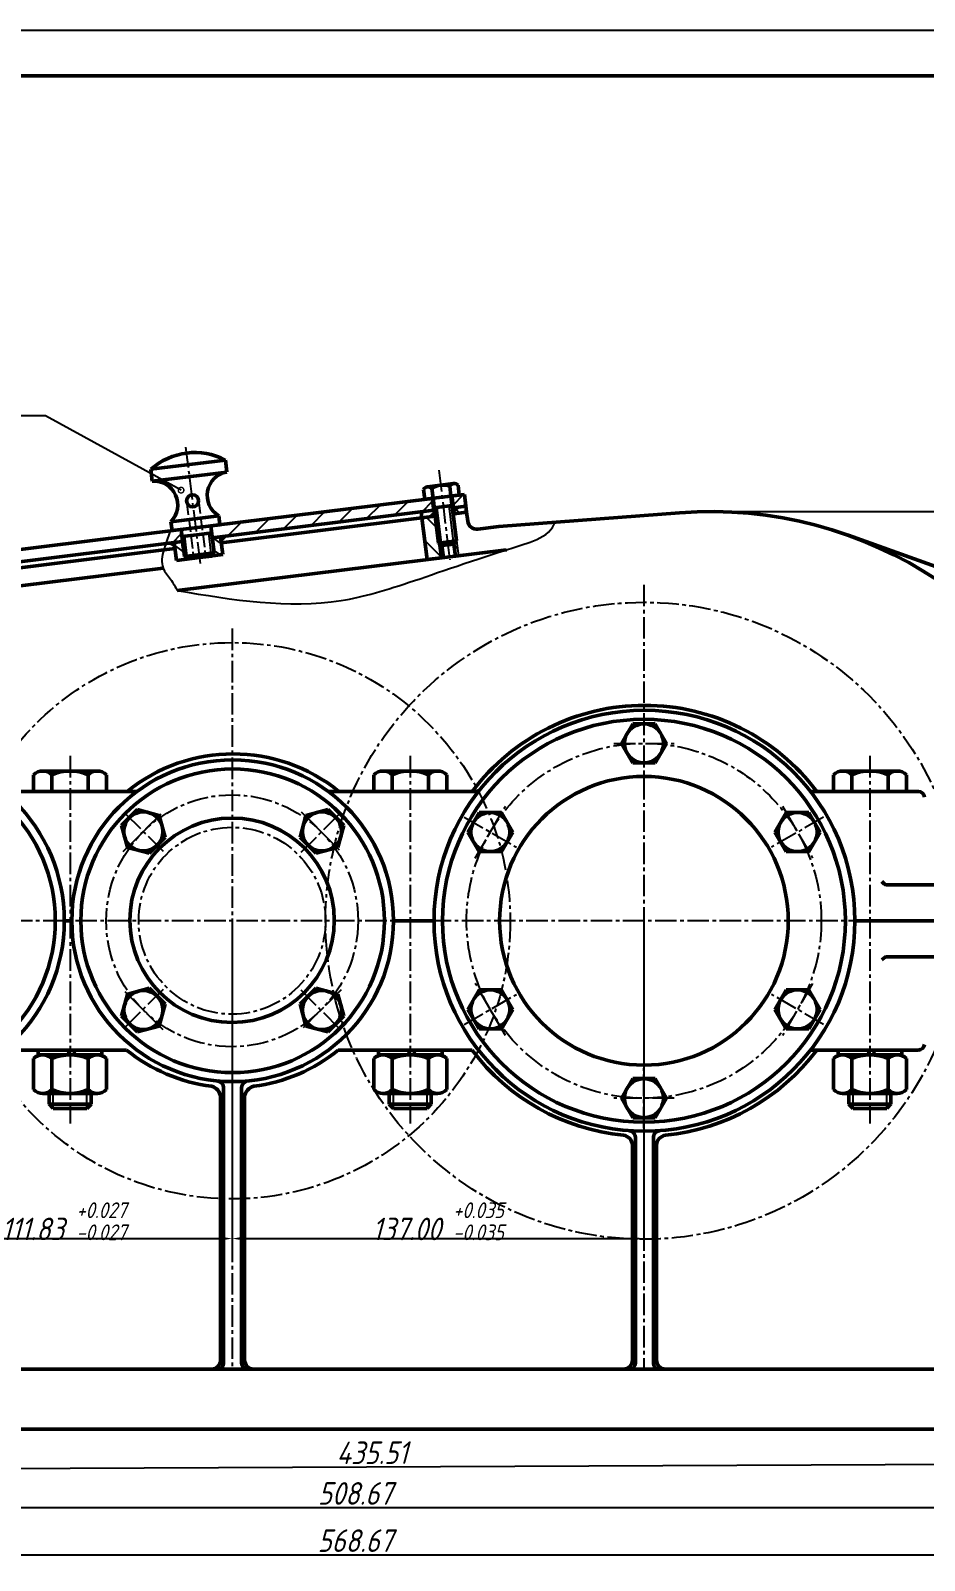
# Model space of a CAD drawing. Header units: millimetres. Extents: x 0 to 3756, y 0 to 2107.
# Drawn here: x 224.5 to 422.7, y 501.8 to 841 of the extents above; entities that cross this region are included whole.
import ezdxf
from ezdxf import colors
from ezdxf.entities.mleader import LeaderData, LeaderLine
from ezdxf.math import Vec2, Vec3

# ---------------------------------------------------------------- set-up
doc = ezdxf.new("R2010")
doc.units = ezdxf.units.MM
doc.header["$LTSCALE"] = 0.25
doc.linetypes.add('ACAD_ISO02W100', pattern=[15, 12, -3])
doc.linetypes.add('CENTER2', pattern=[28.575, 19.05, -3.175, 3.175, -3.175])
for name, color, linetype, lineweight in [('剖面线', 7, 'Continuous', 25), ('点划线', 7, 'CENTER2', 25), ('粗实线', 7, 'Continuous', 50), ('细实线', 7, 'Continuous', 25), ('虚线', 7, 'ACAD_ISO02W100', 25)]:
    doc.layers.add(name, color=color, linetype=linetype, lineweight=lineweight)
doc.styles.add('gbeitc', font='gbeitc.shx', dxfattribs={"height": 5, "bigfont": 'gbcbig.shx'})
doc.dimstyles.new('1-1.5 ISO-25', dxfattribs={"dimtxt": 5, "dimasz": 2.5, "dimexe": 1.25, "dimexo": 0.625, "dimtad": 1, "dimtoh": 1, "dimlfac": 1.5, "dimdsep": 46, "dimtxsty": 'gbeitc', "dimcen": 2.5, "dimadec": 0, "dimazin": 0, "dimtfac": 1, "dimtmove": 0, "dimatfit": 3, "dimfxl": 1, "dimarcsym": 0})
doc.dimstyles.new('ISO-25', dxfattribs={"dimtxt": 5, "dimasz": 2.1875, "dimexe": 1.25, "dimexo": 0.625, "dimtad": 1, "dimtoh": 1, "dimdec": 3, "dimdsep": 46, "dimtxsty": 'gbeitc', "dimcen": 2.5, "dimadec": 0, "dimazin": 0, "dimtfac": 1, "dimtdec": 3, "dimtmove": 0, "dimatfit": 3, "dimfxl": 1, "dimarcsym": 0})
pattern_1 = [(45, (29.321, 220.6547), (-2.694077, 2.694077), [])]
pattern_2 = [(135, (29.321, 220.6547), (-2.245064, -2.245064), []), (225, (29.321, 220.6547), (2.245064, -2.245064), [])]

# ---------------------------------------------------------------- blocks, each defined once
blk = doc.blocks.new('*U61')
at = {"layer": '粗实线'}
for p, q in [((-1.3, 4.83), (-4.83, 1.3)), ((3.54, 3.54), (-1.3, 4.83)), ((4.83, -1.3), (3.54, 3.54)), ((-4.83, 1.3), (-3.54, -3.54)), ((1.3, -4.83), (4.83, -1.3)), ((-3.54, -3.54), (1.3, -4.83))]:
    blk.add_line(p, q, dxfattribs=at)
blk.add_circle((0, 0), 4.33, dxfattribs=at)
blk = doc.blocks.new('*U62')
at = {"layer": '粗实线', "color": 0, "linetype": 'ByBlock', "lineweight": -2, "transparency": 16777216}
blk.add_blockref('*U61', (1701.72, 1123.6), dxfattribs=at)
for p, rotation in [((1741.32, 1123.6), 270.0000000000001), ((1701.72, 1084), 90.00000000000001), ((1741.32, 1084), 180)]:
    blk.add_blockref('*U61', p, dxfattribs=dict(at, rotation=rotation))
blk = doc.blocks.new('*U65')
at = {"layer": '点划线'}
for p, q in [((-4.48, -4.48), (4.48, 4.48)), ((4.48, -4.48), (-4.48, 4.48))]:
    blk.add_line(p, q, dxfattribs=at)
blk = doc.blocks.new('*U66')
at = {"layer": '点划线', "color": 0, "linetype": 'ByBlock', "lineweight": -2, "transparency": 16777216}
blk.add_blockref('*U65', (1701.72, 1123.6), dxfattribs=at)
for p, rotation in [((1741.2, 1123.48), 270.0000000000001), ((1701.6, 1084.11), 90.00000000000001), ((1741.09, 1084), 180)]:
    blk.add_blockref('*U65', p, dxfattribs=dict(at, rotation=rotation))
blk = doc.blocks.new('*U67')
at = {"layer": '点划线'}
for p, q in [((0, 6.67), (0, -6.67)), ((-6.67, 0), (6.67, 0))]:
    blk.add_line(p, q, dxfattribs=at)
at = {"layer": '粗实线'}
for p, q in [((-2.5, 4.33), (-5, 0)), ((2.5, 4.33), (-2.5, 4.33)), ((5, 0), (2.5, 4.33)), ((-5, 0), (-2.5, -4.33)), ((2.5, -4.33), (5, 0)), ((-2.5, -4.33), (2.5, -4.33))]:
    blk.add_line(p, q, dxfattribs=at)
blk.add_circle((0, 0), 4.33, dxfattribs=at)
blk = doc.blocks.new('*U68')
at = {"layer": '粗实线', "color": 0, "linetype": 'ByBlock', "lineweight": -2, "transparency": 16777216}
blk.add_blockref('*U67', (1812.74, 1143.13), dxfattribs=at)
for p, rotation in [((1778.67, 1123.46), 59.99999999999999), ((1846.8, 1123.46), 299.9999999999999), ((1778.67, 1084.13), 120), ((1846.8, 1084.13), 240), ((1812.74, 1064.46), 180)]:
    blk.add_blockref('*U67', p, dxfattribs=dict(at, rotation=rotation))
blk = doc.blocks.new('*D75')
at = {"layer": 'Defpoints', "color": 0, "transparency": 16777216}
for p in [(106.93, 643.63), (486.04, 643.63), (486.04, 503.06)]:
    blk.add_point(p, dxfattribs=at)
at = {"layer": '细实线', "color": 0, "lineweight": -2, "transparency": 16777216}
for p, q in [((106.93, 643.01), (106.93, 501.81)), ((486.04, 643.01), (486.04, 501.81)), ((109.43, 503.06), (483.54, 503.06))]:
    blk.add_line(p, q, dxfattribs=at)
at = {"layer": '细实线', "color": 0, "transparency": 16777216}
for points in [[(109.43, 503.48), (109.43, 502.64), (106.93, 503.06)], [(483.54, 503.48), (483.54, 502.64), (486.04, 503.06)]]:
    blk.add_solid(points, dxfattribs=at)
at = {"layer": '细实线', "color": 0, "transparency": 16777216, "insert": (296.48, 506.19), "char_height": 5, "attachment_point": 5, "style": 'gbeitc'}
blk.add_mtext('568.67', dxfattribs=at)
blk = doc.blocks.new('*D76')
at = {"layer": 'Defpoints', "color": 0, "transparency": 16777216}
for p in [(445.37, 529.56), (155.04, 528.23), (445.4, 523.23)]:
    blk.add_point(p, dxfattribs=at)
at = {"layer": '细实线', "color": 0, "lineweight": -2, "transparency": 16777216}
for p, q in [((155.04, 527.6), (155.07, 520.64)), ((445.38, 528.94), (445.41, 521.98)), ((157.57, 521.9), (442.9, 523.22))]:
    blk.add_line(p, q, dxfattribs=at)
at = {"layer": '细实线', "color": 0, "transparency": 16777216}
for points in [[(442.9, 523.63), (442.9, 522.8), (445.4, 523.23)], [(157.57, 522.32), (157.57, 521.49), (155.07, 521.89)]]:
    blk.add_solid(points, dxfattribs=at)
at = {"layer": '细实线', "color": 0, "transparency": 16777216, "insert": (300.22, 525.68), "char_height": 5, "attachment_point": 5, "rotation": 0.2631, "style": 'gbeitc'}
blk.add_mtext('435.51', dxfattribs=at)
blk = doc.blocks.new('*D71')
at = {"layer": 'Defpoints', "color": 0, "transparency": 16777216}
for p in [(126.93, 530.89), (466.04, 530.89), (466.04, 513.54)]:
    blk.add_point(p, dxfattribs=at)
at = {"layer": '细实线', "color": 0, "lineweight": -2, "transparency": 16777216}
for p, q in [((126.93, 530.27), (126.93, 512.29)), ((466.04, 530.27), (466.04, 512.29)), ((129.43, 513.54), (463.54, 513.54))]:
    blk.add_line(p, q, dxfattribs=at)
at = {"layer": '细实线', "color": 0, "transparency": 16777216}
for points in [[(129.43, 513.95), (129.43, 513.12), (126.93, 513.54)], [(463.54, 513.95), (463.54, 513.12), (466.04, 513.54)]]:
    blk.add_solid(points, dxfattribs=at)
at = {"layer": '细实线', "color": 0, "transparency": 16777216, "insert": (296.48, 516.66), "char_height": 5, "attachment_point": 5, "style": 'gbeitc'}
blk.add_mtext('508.67', dxfattribs=at)
blk = doc.blocks.new('*D85')
at = {"layer": 'Defpoints', "color": 0, "transparency": 16777216}
for p in [(194.62, 643.63), (269.17, 643.63), (269.17, 573.16)]:
    blk.add_point(p, dxfattribs=at)
at = {"layer": '细实线', "color": 0, "lineweight": -2, "transparency": 16777216}
for p, q in [((194.62, 643.01), (194.62, 571.91)), ((269.17, 643.01), (269.17, 571.91)), ((197.12, 573.16), (266.67, 573.16))]:
    blk.add_line(p, q, dxfattribs=at)
at = {"layer": '细实线', "color": 0, "transparency": 16777216}
for points in [[(197.12, 573.58), (197.12, 572.75), (194.62, 573.16)], [(266.67, 573.58), (266.67, 572.75), (269.17, 573.16)]]:
    blk.add_solid(points, dxfattribs=at)
at = {"layer": '细实线', "color": 0, "transparency": 16777216, "insert": (231.89, 577), "char_height": 5, "attachment_point": 5, "style": 'gbeitc'}
blk.add_mtext('111.83 {\\H0.7x;\\S+0.027^ -0.027;}', dxfattribs=at)
blk = doc.blocks.new('*D82')
at = {"layer": 'Defpoints', "color": 0, "transparency": 16777216}
for p in [(269.17, 643.63), (360.5, 643.63), (360.5, 573.16)]:
    blk.add_point(p, dxfattribs=at)
at = {"layer": '细实线', "color": 0, "lineweight": -2, "transparency": 16777216}
for p, q in [((269.17, 643.01), (269.17, 571.91)), ((360.5, 643.01), (360.5, 571.91)), ((271.67, 573.16), (358, 573.16))]:
    blk.add_line(p, q, dxfattribs=at)
at = {"layer": '细实线', "color": 0, "transparency": 16777216}
for points in [[(271.67, 573.58), (271.67, 572.75), (269.17, 573.16)], [(358, 573.58), (358, 572.75), (360.5, 573.16)]]:
    blk.add_solid(points, dxfattribs=at)
at = {"layer": '细实线', "color": 0, "transparency": 16777216, "insert": (314.84, 577), "char_height": 5, "attachment_point": 5, "style": 'gbeitc'}
blk.add_mtext('137.00 {\\H0.7x;\\S+0.035^ -0.035;}', dxfattribs=at)
blk = doc.blocks.new('_DotSmall')
at = {"color": 0, "linetype": 'ByBlock', "const_width": 0.5}
blk.add_lwpolyline([(-0.0625, 0, 1), (0.0625, 0, 1)], format="xyb", close=True, dxfattribs=at)
blk = doc.blocks.new('*D97')
at = {"layer": 'Defpoints', "color": 0, "transparency": 16777216}
for p in [(375.3, 734.37), (375.3, 530.89), (528.35, 530.89)]:
    blk.add_point(p, dxfattribs=at)
at = {"layer": '细实线', "color": 0, "lineweight": -2, "transparency": 16777216}
for p, q in [((375.93, 734.37), (529.6, 734.37)), ((528.35, 732.18), (528.35, 533.08)), ((375.93, 530.89), (529.6, 530.89))]:
    blk.add_line(p, q, dxfattribs=at)
at = {"layer": '细实线', "color": 0, "transparency": 16777216}
for points in [[(527.99, 732.18), (528.71, 732.18), (528.35, 734.37)], [(527.99, 533.08), (528.71, 533.08), (528.35, 530.89)]]:
    blk.add_solid(points, dxfattribs=at)
at = {"layer": '细实线', "color": 0, "transparency": 16777216, "insert": (525.23, 632.63), "char_height": 5, "attachment_point": 5, "rotation": 90, "style": 'gbeitc'}
blk.add_mtext('203.473', dxfattribs=at)

msp = doc.modelspace()

# ---------------------------------------------------------------- hatches: boundary and pattern name
at = {"layer": '剖面线'}
h = msp.add_hatch(dxfattribs=at)
h.set_pattern_fill('ANSI31', color=0, scale=1.2, style=0)
h.set_pattern_definition(pattern_1)
h.paths.add_polyline_path([(264.4498, 731.1984), (313.5404, 737.2863), (313.8686, 734.6399), (264.778, 728.552)])
h = msp.add_hatch(dxfattribs=at)
h.set_pattern_fill('ANSI31', color=256, scale=1.2, style=0)
h.set_pattern_definition(pattern_1)
h.paths.add_polyline_path([(317.9069, 737.8278), (320.6857, 738.1724), (321.0138, 735.526), (318.2351, 735.1814)])
h = msp.add_hatch(dxfattribs=at)
h.set_pattern_fill('ANSI37', color=256, angle=90, style=0)
h.set_pattern_definition(pattern_2)
h.paths.add_polyline_path([(311.0899, 734.2953), (313.8686, 734.6399), (314.0327, 733.3167), (311.254, 732.9721)])
h = msp.add_hatch(dxfattribs=at)
h.set_pattern_fill('ANSI37', color=256, angle=90, style=0)
h.set_pattern_definition(pattern_2)
h.paths.add_polyline_path([(318.2351, 735.1814), (321.0138, 735.526), (321.1779, 734.2028), (318.3992, 733.8582)])
h = msp.add_hatch(dxfattribs=at)
h.set_pattern_fill('ANSI31', color=256, scale=1.2, style=0)
h.set_pattern_definition(pattern_1)
h.paths.add_polyline_path([(257.8338, 730.3779), (258.162, 727.7315), (254.5258, 727.2806), (255.5208, 730.0911)])
h = msp.add_hatch(dxfattribs=at)
h.set_pattern_fill('ANSI37', color=256, scale=0.533333, style=0)
h.set_pattern_definition([(45, (29.3211, 220.6547), (-1.1973675, 1.1973675), []), (135, (29.3211, 220.6547), (-1.1973675, -1.1973675), [])])
h.paths.add_polyline_path([(264.778, 728.552), (266.1012, 728.7161), (264.9421, 727.2288)])
at = {"layer": '粗实线'}
h = msp.add_hatch(color=256, dxfattribs=at)
h.dxf.hatch_style = 1
h.paths.add_polyline_path([(256.3439, 727.506), (255.3515, 727.383), (256.4398, 726.7326)])
h.paths.add_polyline_path([(267.5885, 728.9005), (266.5961, 728.7774), (266.692, 728.004)])
at = {"layer": '细实线'}
h = msp.add_hatch(dxfattribs=at)
h.set_pattern_fill('ANSI31', color=256, scale=1.2, angle=90)
h.paths.add_polyline_path([(314.2312, 733.3413), (311.254, 732.9721), (312.4026, 723.7097), (315.3798, 724.0789), (314.9696, 727.3869)])
h.paths.add_polyline_path([(315.7132, 726.8073), (314.9696, 727.3869), (315.3798, 724.0789), (316.0414, 724.1609)])
h.paths.add_polyline_path([(318.9392, 727.8792), (318.3596, 727.1355), (318.6878, 724.4891), (319.3494, 724.5712)])
h = msp.add_hatch(dxfattribs=at)
h.set_pattern_fill('ANSI31', color=256, scale=0.6667, angle=99)
h.paths.add_polyline_path([(258.162, 727.7315), (256.8388, 727.5674), (256.3439, 727.506), (256.8362, 723.5365), (258.6543, 723.7619), (258.5722, 724.4235)])
h.paths.add_polyline_path([(266.5961, 728.7774), (264.778, 728.552), (265.1882, 725.244), (265.2702, 724.5824), (267.0883, 724.8079)])
h.paths.add_polyline_path([(265.1882, 725.244), (264.6086, 724.5003), (265.2702, 724.5824)])
h.paths.add_polyline_path([(258.5722, 724.4235), (258.6543, 723.7619), (259.3159, 723.844)])

# ---------------------------------------------------------------- linework, layer by layer
at = {"layer": '点划线'}
for p, q in [((262.1263, 722.849), (258.9265, 748.6513)), ((314.9852, 743.5114), (317.4467, 723.6634)), ((360.5017, 718.1201), (360.5017, 544.3644)), ((269.1684, 708.3989), (269.1684, 544.3644)), ((233.2283, 680.1647), (233.2283, 598.698)), ((308.6749, 680.1647), (308.6749, 598.698)), ((410.617, 680.1647), (410.617, 598.698)), ((410.617, 643.6314), (157.2837, 643.6314))]:
    msp.add_line(p, q, dxfattribs=at)
for centre, radius in [((360.5017, 643.6314), 70.6147), ((269.1684, 643.6314), 61.678), ((360.5017, 643.6314), 39.3333), ((269.1684, 643.6314), 27.9186), ((269.1684, 643.6314), 20.7186)]:
    msp.add_circle(centre, radius, dxfattribs=at)
at = {"layer": '粗实线'}
for p, q in [((1179, 831), (25, 831)), ((251.1403, 743.7248), (267.6803, 745.776)), ((251.4685, 741.0784), (251.1403, 743.7248)), ((268.0084, 743.1296), (251.4685, 741.0784)), ((267.6803, 745.776), (268.0084, 743.1296)), ((318.2977, 740.5633), (312.4932, 739.8435)), ((313.4681, 739.4941), (313.7389, 737.3109)), ((317.4377, 739.9864), (317.7085, 737.8032)), ((319.2727, 740.214), (319.5434, 738.0307)), ((264.4498, 731.1984), (313.5404, 737.2863)), ((311.6332, 739.2666), (311.9039, 737.0833)), ((319.5434, 738.0307), (311.9039, 737.0833)), ((313.5404, 737.2863), (313.8686, 734.6399)), ((313.7389, 737.3109), (314.9696, 727.3869)), ((317.7085, 737.8032), (318.9392, 727.8792)), ((317.9069, 737.8278), (320.6857, 738.1724)), ((318.2351, 735.1814), (317.9069, 737.8278)), ((320.6857, 738.1724), (321.0138, 735.526)), ((255.6029, 732.1166), (266.1884, 733.4293)), ((313.8686, 734.6399), (264.778, 728.552)), ((266.1884, 733.4293), (266.4346, 731.4445)), ((266.7602, 727.4543), (311.254, 732.9721)), ((311.0899, 734.2953), (313.8686, 734.6399)), ((311.254, 732.9721), (311.0899, 734.2953)), ((311.254, 732.9721), (314.2312, 733.3413)), ((314.0327, 733.3167), (311.254, 732.9721)), ((311.254, 732.9721), (312.4026, 723.7097)), ((313.8686, 734.6399), (314.0671, 734.6645)), ((313.8686, 734.6399), (314.0327, 733.3167)), ((314.0014, 735.1938), (317.971, 735.686)), ((314.2312, 733.3413), (314.9696, 727.3869)), ((318.2351, 735.1814), (318.0367, 735.1568)), ((318.2007, 733.8336), (321.1779, 734.2028)), ((318.2007, 733.8336), (318.9392, 727.8792)), ((321.0138, 735.526), (318.2351, 735.1814)), ((318.2351, 735.1814), (321.0138, 735.526)), ((318.3992, 733.8582), (318.2351, 735.1814)), ((321.1779, 734.2028), (318.3992, 733.8582)), ((321.0138, 735.526), (321.1779, 734.2028)), ((321.1779, 734.2028), (321.4241, 732.218)), ((328.2862, 731.0536), (368.4207, 734.1066)), ((201.5979, 723.4039), (257.8338, 730.3779)), ((255.5208, 730.0911), (257.8338, 730.3779)), ((255.849, 730.1318), (255.6029, 732.1166)), ((266.4346, 731.4445), (255.849, 730.1318)), ((257.8338, 730.3779), (258.162, 727.7315)), ((257.8338, 730.3779), (258.162, 727.7315)), ((257.8338, 730.3779), (258.5722, 724.4235)), ((264.6448, 729.6254), (261.3369, 729.2151)), ((264.778, 728.552), (264.4498, 731.1984)), ((265.1882, 725.244), (264.4498, 731.1984)), ((328.2862, 731.0536), (323.655, 730.4793)), ((258.162, 727.7315), (201.9261, 720.7575)), ((202.0902, 719.4343), (254.0283, 725.8753)), ((254.0283, 725.8753), (256.508, 726.1828)), ((256.508, 726.1828), (254.0283, 725.8753)), ((258.162, 727.7315), (254.5258, 727.2806)), ((255.3515, 727.383), (256.4398, 726.7326)), ((256.3439, 727.506), (256.8362, 723.5365)), ((258.162, 727.7315), (256.8388, 727.5674)), ((256.995, 716.8384), (330.0414, 725.8971)), ((258.0289, 728.8049), (261.3369, 729.2151)), ((258.3261, 726.4083), (258.162, 727.7315)), ((264.778, 728.552), (266.1012, 728.7161)), ((264.9421, 727.2288), (264.778, 728.552)), ((266.5961, 728.7774), (267.0883, 724.8079)), ((267.5885, 728.9005), (266.692, 728.004)), ((314.9696, 727.3869), (318.9392, 727.8792)), ((314.9696, 727.3869), (315.7132, 726.8073)), ((314.9696, 727.3869), (315.7132, 726.8073)), ((315.7132, 726.8073), (318.3596, 727.1355)), ((315.7132, 726.8073), (316.0414, 724.1609)), ((318.9392, 727.8792), (318.3596, 727.1355)), ((318.9392, 727.8792), (318.3596, 727.1355)), ((318.3596, 727.1355), (318.6878, 724.4891)), ((318.6878, 724.4891), (330.0414, 725.8971)), ((473.8035, 704.8345), (405.7854, 729.0946)), ((256.8362, 723.5365), (261.9622, 724.1722)), ((258.5722, 724.4235), (265.1882, 725.244)), ((258.5722, 724.4235), (259.3159, 723.844)), ((259.2338, 724.5056), (259.3159, 723.844)), ((259.3159, 723.844), (264.6086, 724.5003)), ((267.0883, 724.8079), (261.9622, 724.1722)), ((264.5266, 725.1619), (264.6086, 724.5003)), ((264.6086, 724.5003), (265.1882, 725.244)), ((265.1882, 725.244), (264.6086, 724.5003)), ((312.4026, 723.7097), (316.0414, 724.1609)), ((253.8589, 721.8237), (188.1302, 713.6725)), ((225.1454, 672.298), (225.1454, 675.9943)), ((227.1661, 676.8314), (239.2905, 676.8314)), ((229.1869, 672.298), (229.1869, 675.9943)), ((237.2698, 672.298), (237.2698, 675.9943)), ((241.3112, 672.298), (241.3112, 675.9943)), ((300.592, 672.298), (300.592, 675.9943)), ((302.6127, 676.8314), (314.7371, 676.8314)), ((304.6334, 672.298), (304.6334, 675.9943)), ((312.7163, 672.298), (312.7163, 675.9943)), ((316.7578, 672.298), (316.7578, 675.9943)), ((402.5341, 672.298), (402.5341, 675.9943)), ((404.5549, 676.8314), (416.6792, 676.8314)), ((406.5756, 672.298), (406.5756, 675.9943)), ((414.6585, 672.298), (414.6585, 675.9943)), ((418.6999, 672.298), (418.6999, 675.9943)), ((248.0626, 672.298), (218.5336, 672.298)), ((323.7851, 672.2878), (290.5048, 672.298)), ((421.3725, 672.298), (397.4409, 672.298)), ((413.7514, 651.8303), (413.271, 652.3107)), ((414.2318, 651.6314), (457.6874, 651.6314)), ((231.9504, 643.6314), (233.617, 643.6314)), ((304.9504, 643.6314), (313.9504, 643.6314)), ((407.2837, 643.6314), (457.3541, 643.6314)), ((413.7514, 635.4324), (413.271, 634.952)), ((414.2318, 635.6314), (457.6874, 635.6314)), ((220.5657, 614.9647), (245.7669, 614.9647)), ((226.1616, 614.9647), (226.1616, 613.898)), ((233.2283, 613.898), (232.695, 614.9647)), ((233.895, 614.9647), (234.4283, 613.898)), ((240.295, 613.898), (240.295, 614.9647)), ((292.6765, 614.9647), (322.4107, 614.9647)), ((301.6082, 614.9647), (301.6082, 613.898)), ((308.6749, 613.898), (308.1415, 614.9647)), ((309.3415, 614.9647), (309.8749, 613.898)), ((315.7415, 613.898), (315.7415, 614.9647)), ((397.4409, 614.9647), (421.3725, 614.9647)), ((417.6837, 614.9647), (403.5504, 614.9647)), ((403.5504, 614.9647), (403.5504, 613.898)), ((410.617, 613.898), (410.0837, 614.9647)), ((411.2837, 614.9647), (411.817, 613.898)), ((417.6837, 613.898), (417.6837, 614.9647)), ((225.1454, 613.061), (225.1454, 606.2017)), ((226.1616, 613.898), (240.295, 613.898)), ((227.1661, 613.898), (239.2905, 613.898)), ((229.1869, 613.061), (229.1869, 606.2017)), ((237.2698, 613.061), (237.2698, 606.2017)), ((241.3112, 613.061), (241.3112, 606.2017)), ((300.592, 613.061), (300.592, 606.2017)), ((301.6082, 613.898), (315.7415, 613.898)), ((302.6127, 613.898), (314.7371, 613.898)), ((304.6334, 613.061), (304.6334, 606.2017)), ((312.7163, 613.061), (312.7163, 606.2017)), ((316.7578, 613.061), (316.7578, 606.2017)), ((402.5341, 613.061), (402.5341, 606.2017)), ((403.5504, 613.898), (417.6837, 613.898)), ((404.5549, 613.898), (416.6792, 613.898)), ((406.5756, 613.061), (406.5756, 606.2017)), ((414.6585, 613.061), (414.6585, 606.2017)), ((418.6999, 613.061), (418.6999, 606.2017)), ((227.1661, 605.3647), (239.2905, 605.3647)), ((228.5616, 602.9647), (228.5616, 605.3647)), ((237.895, 605.3647), (237.895, 602.9647)), ((266.617, 604.6442), (266.617, 546.228)), ((267.2837, 606.6384), (267.2837, 545.5614)), ((271.2837, 606.6384), (271.2837, 545.5614)), ((271.9504, 604.6442), (271.9504, 546.228)), ((302.6127, 605.3647), (314.7371, 605.3647)), ((304.0082, 602.9647), (304.0082, 605.3647)), ((313.3415, 605.3647), (313.3415, 602.9647)), ((404.5549, 605.3647), (416.6792, 605.3647)), ((405.9504, 602.9647), (405.9504, 605.3647)), ((415.2837, 605.3647), (415.2837, 602.9647)), ((229.495, 602.0314), (228.5616, 602.9647)), ((228.5616, 602.9647), (237.895, 602.9647)), ((236.9616, 602.0314), (229.495, 602.0314)), ((237.895, 602.9647), (236.9616, 602.0314)), ((304.9415, 602.0314), (304.0082, 602.9647)), ((304.0082, 602.9647), (313.3415, 602.9647)), ((312.4082, 602.0314), (304.9415, 602.0314)), ((313.3415, 602.9647), (312.4082, 602.0314)), ((406.8837, 602.0314), (405.9504, 602.9647)), ((405.9504, 602.9647), (415.2837, 602.9647)), ((414.3504, 602.0314), (406.8837, 602.0314)), ((415.2837, 602.9647), (414.3504, 602.0314)), ((357.9504, 546.228), (357.9504, 593.8822)), ((358.617, 545.5614), (358.617, 595.6393)), ((362.617, 545.5614), (362.617, 595.6393)), ((363.2837, 546.228), (363.2837, 593.8822)), ((167.4046, 544.228), (360.617, 544.228)), ((360.617, 544.228), (430.5548, 544.228)), ((360.617, 530.8947), (167.4046, 530.8947)), ((360.617, 530.8947), (425.8882, 530.8947))]:
    msp.add_line(p, q, dxfattribs=at)
for centre, radius in [((260.4034, 736.7425), 1.3333), ((360.617, 643.6314), 46.6667), ((360.5017, 643.6314), 44.6667), ((194.617, 643.6314), 37.3333), ((194.617, 643.6314), 35.3333), ((269.2837, 643.6314), 35.6667), ((269.2837, 643.6314), 33.6667), ((360.5017, 643.6314), 32), ((269.1684, 643.7442), 22.6667)]:
    msp.add_circle(centre, radius, dxfattribs=at)
for centre, radius, start, end in [((260.8956, 732.7729), 14.6667, 62.445802, 131.692873), ((268.9264, 737.9365), 5.2736, 100.02464, 238.72228), ((251.8468, 735.8184), 5.2736, 315.416395, 94.114035), ((312.6346, 738.7031), 1.1491, 43.502161, 150.636513), ((315.9516, 735.7187), 4.519, 70.801293, 123.337382), ((318.4392, 739.423), 1.1491, 43.502161, 150.636513), ((375.3031, 643.6314), 90.7367, 18.41712, 94.350049), ((323.4089, 732.4641), 2, 187.069337, 277.069337), ((360.6218, 643.6218), 47.7746, 36.887047, 143.112953), ((269.3801, 643.3609), 37.2706, 50.932749, 129.067251), ((227.1661, 673.9736), 2.8577, 45, 135), ((233.2283, 666.6559), 10.1754, 66.598161, 113.401839), ((239.2905, 673.9736), 2.8577, 45, 135), ((302.6127, 673.9736), 2.8577, 45, 135), ((308.6749, 666.6559), 10.1754, 66.598161, 113.401839), ((314.7371, 673.9736), 2.8577, 45, 135), ((404.5549, 673.9736), 2.8577, 45, 135), ((410.617, 666.6559), 10.1754, 66.598161, 113.401839), ((416.6792, 673.9736), 2.8577, 45, 135), ((421.3725, 670.9647), 1.3333, 3.945186, 90), ((414.2318, 652.3107), 0.6794, 225, 270), ((414.2318, 634.952), 0.6794, 90, 135), ((269.5566, 644.633), 38.0283, 231.275536, 262.536725), ((269.2837, 643.6314), 37, 277.245793, 309.215383), ((360.617, 643.6314), 47.7651, 216.881328, 264.393236), ((360.6034, 643.6746), 47.8094, 275.617944, 323.093783), ((421.3725, 616.298), 1.3333, 270, 356.054814), ((227.1661, 611.0403), 2.8577, 45, 135), ((233.2283, 603.7226), 10.1754, 66.598161, 113.401839), ((239.2905, 611.0403), 2.8577, 45, 135), ((302.6127, 611.0403), 2.8577, 45, 135), ((308.6749, 603.7226), 10.1754, 66.598161, 113.401839), ((314.7371, 611.0403), 2.8577, 45, 135), ((404.5549, 611.0403), 2.8577, 45, 135), ((410.617, 603.7226), 10.1754, 66.598161, 113.401839), ((416.6792, 611.0403), 2.8577, 45, 135), ((265.6678, 606.5258), 1.6198, 3.983854, 79.953695), ((272.8996, 606.5258), 1.6198, 100.046305, 176.016146), ((227.1661, 608.2224), 2.8577, 225, 315), ((233.2283, 615.5401), 10.1754, 246.598161, 293.401839), ((239.2905, 608.2224), 2.8577, 225, 315), ((263.998, 604.367), 2.6337, 6.04264, 76.405595), ((274.5694, 604.367), 2.6337, 103.594405, 173.95736), ((302.6127, 608.2224), 2.8577, 225, 315), ((308.6749, 615.5401), 10.1754, 246.598161, 293.401839), ((314.7371, 608.2224), 2.8577, 225, 315), ((404.5549, 608.2224), 2.8577, 225, 315), ((410.617, 615.5401), 10.1754, 246.598161, 293.401839), ((416.6792, 608.2224), 2.8577, 225, 315), ((357.1136, 595.5893), 1.5043, 1.907225, 83.506663), ((364.1205, 595.5893), 1.5043, 96.493337, 178.092775), ((355.5609, 593.7325), 2.3942, 3.58512, 80.637614), ((365.6732, 593.7325), 2.3942, 99.362386, 176.41488), ((264.617, 546.228), 2, 270, 0), ((273.9504, 546.228), 2, 180, 270), ((355.9504, 546.228), 2, 270, 0), ((365.2837, 546.228), 2, 180, 270), ((265.9504, 545.5614), 1.3333, 270, 0), ((272.617, 545.5614), 1.3333, 180, 270), ((357.2837, 545.5614), 1.3333, 270, 0), ((363.9504, 545.5614), 1.3333, 180, 270)]:
    msp.add_arc(centre, radius, start, end, dxfattribs=at)
at = {"layer": '细实线'}
for p, q in [((1189, 841), (0, 841)), ((315.7132, 726.8073), (314.663, 735.2758)), ((318.3596, 727.1355), (317.3094, 735.604)), ((254.5258, 727.2806), (255.5208, 730.0911)), ((264.5266, 725.1619), (263.9832, 729.5433)), ((259.2338, 724.5056), (258.6905, 728.887)), ((314.9696, 727.3869), (315.3798, 724.0789)), ((318.9392, 727.8792), (319.3494, 724.5712)), ((258.5722, 724.4235), (258.6543, 723.7619)), ((265.1882, 725.244), (265.2702, 724.5824)), ((233.2283, 676.8314), (233.2283, 676.8314)), ((233.2283, 676.8314), (233.2283, 676.8314)), ((233.2283, 672.298), (233.2283, 672.298)), ((229.495, 602.0314), (229.495, 605.3647)), ((236.9616, 602.0314), (236.9616, 605.3647)), ((304.9415, 602.0314), (304.9415, 605.3647)), ((312.4082, 602.0314), (312.4082, 605.3647)), ((406.8837, 602.0314), (406.8837, 605.3647)), ((414.3504, 602.0314), (414.3504, 605.3647))]:
    msp.add_line(p, q, dxfattribs=at)
for points, knots in [([(335.2593, 727.5414), (337.2447, 728.3847), (339.6653, 729.4129), (340.612, 731.5899), (340.7555, 732.0022)], [0, 0, 0, 0, 8.94427191, 10.90518957, 10.90518957, 10.90518957, 10.90518957]), ([(254.5258, 727.2806), (254.3519, 726.8204), (253.7049, 725.1083), (253.2248, 721.9515), (255.6211, 719.4172), (256.5408, 717.691), (256.995, 716.8384)], [0, 0, 0, 0, 2.23606798, 8.31883051, 12.79096646, 17.15624621, 17.15624621, 17.15624621, 17.15624621]), ([(256.995, 716.8384), (269.3066, 714.7981), (291.9992, 711.0375), (312.8076, 720.5766), (335.2593, 727.5414)], [0, 0, 0, 0, 54.67039897, 100.76812126, 100.76812126, 100.76812126, 100.76812126])]:
    msp.add_open_spline(points, degree=3, knots=knots, dxfattribs=at)
at = {"layer": '虚线'}
for p, q in [((259.0802, 736.5784), (260.6391, 724.0081)), ((261.7266, 736.9066), (263.2854, 724.3362))]:
    msp.add_line(p, q, dxfattribs=at)

# ---------------------------------------------------------------- block references
at = {"layer": '点划线'}
msp.add_blockref('*U66', (-1452.2341, -460.1647), dxfattribs=at)
at = {"layer": '粗实线'}
for name in ['*U68', '*U62']:
    msp.add_blockref(name, (-1452.2341, -460.1647), dxfattribs=at)

# ---------------------------------------------------------------- dimensions: what is measured, and where the dimension line sits
at = {"layer": '细实线'}
dim = msp.add_linear_dim(base=(528.3503, 530.8947), p1=(375.3031, 734.368), p2=(375.3031, 530.8947), angle=90, dimstyle='ISO-25', dxfattribs=at)
dim.commit()
dim.dimension.update_dxf_attribs({"geometry": '*D97', "text_midpoint": (525.2253, 632.6314)})
dim = msp.add_linear_dim(base=(486.0398, 503.061), p1=(106.9273, 643.6314), p2=(486.0398, 643.6314), dimstyle='1-1.5 ISO-25', dxfattribs=at)
dim.commit()
dim.dimension.update_dxf_attribs({"geometry": '*D75', "text_midpoint": (296.4835, 503.061), "dimtype": 160})
for base, p1, p2, text, picture, middle in [((269.1684, 573.1638), (194.617, 643.6314), (269.1684, 643.6314), '<> {\\H0.7x;\\S+0.027^ -0.027;}', '*D85', (231.8927, 576.9971)), ((360.5017, 573.1638), (269.1684, 643.6314), (360.5017, 643.6314), '<>.00 {\\H0.7x;\\S+0.035^ -0.035;}', '*D82', (314.8351, 576.9971))]:
    dim = msp.add_linear_dim(base=base, p1=p1, p2=p2, text=text, dimstyle='1-1.5 ISO-25', dxfattribs=at)
    dim.commit()
    dim.dimension.update_dxf_attribs({"geometry": picture, "text_midpoint": middle})
dim = msp.add_linear_dim(base=(466.0398, 513.5359), p1=(126.9273, 530.8947), p2=(466.0398, 530.8947), dimstyle='1-1.5 ISO-25', dxfattribs=at)
dim.commit()
dim.dimension.update_dxf_attribs({"geometry": '*D71', "text_midpoint": (296.4835, 516.6609)})
dim = msp.add_aligned_dim(p1=(155.0382, 528.228), p2=(445.3731, 529.5614), distance=-6.3349, dimstyle='1-1.5 ISO-25', dxfattribs=at)
dim.commit()
dim.dimension.update_dxf_attribs({"geometry": '*D76', "text_midpoint": (300.2204, 525.6848)})

# ---------------------------------------------------------------- leaders
ml = msp.add_multileader_mtext('Standard')
ml.set_content('9', color=256, style='gbeitc')
ml.set_leader_properties()
ml.set_arrow_properties(name='DOTSMALL')
ml.build(insert=Vec2(0, 0))
ml.multileader.update_dxf_attribs({"text_left_attachment_type": 5, "text_right_attachment_type": 5, "dogleg_length": 6, "arrow_head_size": 2.5})
ctx = ml.context
ctx.base_point, ctx.char_height, ctx.arrow_head_size, ctx.plane_origin = Vec3(215.6721, 755.5996), 5, 2.5, Vec3(257.8444, 739.107)
ctx.left_attachment, ctx.right_attachment, ctx.text_align_type = 5, 5, 2
notes = []
notes.append((ctx, [(0, (1, 1, 0), (227.7554, 755.5996), (-1, 0), 6, [(0, [(257.8444, 739.107)], 0, [])])]))
ctx.mtext.insert, ctx.mtext.alignment, ctx.mtext.flow_direction = Vec3(219.7554, 761.5996), 3, 5
for ctx, leaders in notes:
    for number, flags, end, landing, length, lines in leaders:
        leader = LeaderData()
        leader.index, (leader.has_last_leader_line, leader.has_dogleg_vector, leader.attachment_direction) = number, flags
        leader.last_leader_point, leader.dogleg_vector, leader.dogleg_length = Vec3(end), Vec3(landing), length
        for number, points, colour, breaks in lines:
            line = LeaderLine()
            line.index, line.vertices, line.color, line.breaks = number, Vec3.list(points), colors.encode_raw_color(colour), breaks
            leader.lines.append(line)
        ctx.leaders.append(leader)

doc.saveas('drawing.dxf')
